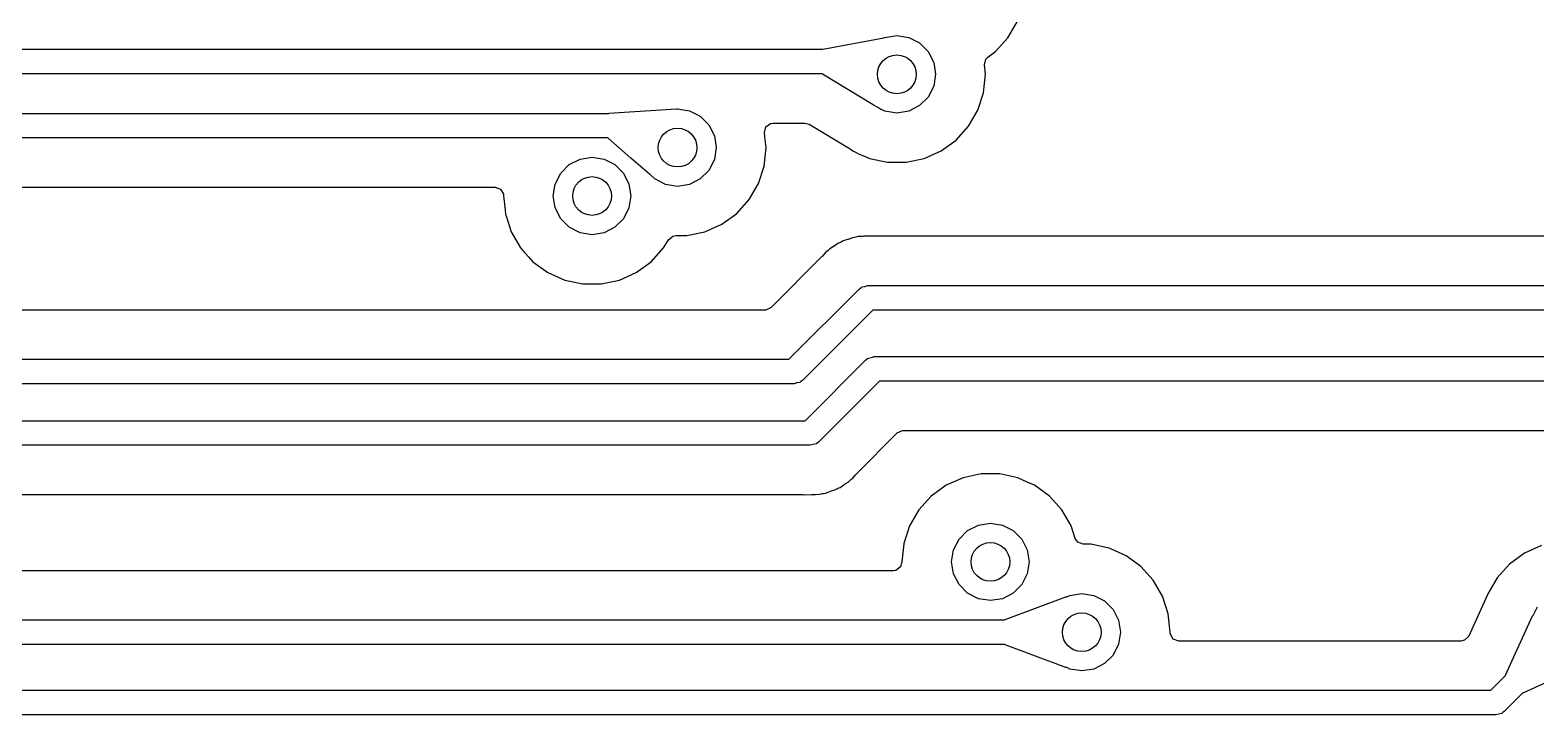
# Model space of a CAD drawing. Extents: x 106.8 to 191.4, y -142.2 to -57.6.
# Drawn here: x 146.58 to 162.13, y -78.07 to -71 of the extents above; entities that cross this region are included whole.
import ezdxf

# ---------------------------------------------------------------- set-up
doc = ezdxf.new("R2010")
doc.units = 0
doc.layers.add('BLACK', color=7, linetype='CONTINUOUS')

msp = doc.modelspace()

# ---------------------------------------------------------------- linework, layer by layer
at = {"layer": 'BLACK', "linetype": 'CONTINUOUS'}
for p, q in [((156.677, -71.077), (156.772, -70.9116)), ((155.408, -71.0728), (155.531, -71.0532)), ((155.531, -71.0532), (155.655, -71.0728)), ((133.679, -71.1946), (154.764, -71.1946)), ((154.764, -71.1946), (154.767, -71.1928)), ((154.767, -71.1928), (155.398, -71.0775)), ((155.398, -71.0775), (155.408, -71.0728)), ((155.655, -71.0728), (155.766, -71.1296)), ((155.766, -71.1296), (155.855, -71.2181)), ((155.855, -71.2181), (155.912, -71.3296)), ((156.47, -71.2761), (156.549, -71.2189)), ((156.549, -71.2189), (156.677, -71.077)), ((155.912, -71.3296), (155.931, -71.4532)), ((156.435, -71.3564), (156.449, -71.298)), ((156.445, -71.4532), (156.435, -71.3564)), ((156.449, -71.298), (156.47, -71.2761)), ((154.761, -71.4486), (133.626, -71.4486)), ((154.763, -71.452), (154.761, -71.4486)), ((155.287, -71.768), (154.763, -71.452)), ((155.931, -71.4532), (155.912, -71.5768)), ((156.425, -71.6431), (156.445, -71.4532)), ((155.855, -71.6883), (155.766, -71.7768)), ((155.912, -71.5768), (155.855, -71.6883)), ((156.366, -71.8248), (156.425, -71.6431)), ((152.557, -71.8559), (153.254, -71.8114)), ((153.254, -71.8114), (153.256, -71.8122)), ((153.256, -71.8122), (153.266, -71.8106)), ((153.266, -71.8106), (153.39, -71.8302)), ((153.39, -71.8302), (153.501, -71.887)), ((155.296, -71.7768), (155.287, -71.768)), ((155.334, -71.796), (155.296, -71.7768)), ((155.367, -71.8157), (155.334, -71.796)), ((155.368, -71.8165), (155.367, -71.8157)), ((155.374, -71.8165), (155.368, -71.8165)), ((155.408, -71.8336), (155.374, -71.8165)), ((155.531, -71.8532), (155.408, -71.8336)), ((155.655, -71.8336), (155.531, -71.8532)), ((155.766, -71.7768), (155.655, -71.8336)), ((156.27, -71.9901), (156.366, -71.8248)), ((134.056, -71.8566), (152.555, -71.8566)), ((152.555, -71.8566), (152.557, -71.8559)), ((153.501, -71.887), (153.59, -71.9755)), ((153.59, -71.9755), (153.647, -72.087)), ((154.163, -72.0542), (154.178, -71.9958)), ((154.178, -71.9958), (154.226, -71.9605)), ((154.226, -71.9605), (154.251, -71.9571)), ((154.251, -71.9571), (154.582, -71.9571)), ((154.582, -71.9571), (154.627, -71.9697)), ((154.627, -71.9697), (155.031, -72.2128)), ((156.143, -72.1321), (156.27, -71.9901)), ((152.548, -72.1106), (134.057, -72.1106)), ((152.55, -72.1141), (152.548, -72.1106)), ((152.784, -72.3194), (152.55, -72.1141)), ((153.647, -72.087), (153.666, -72.2106)), ((154.168, -72.0981), (154.163, -72.0542)), ((154.18, -72.2106), (154.168, -72.0981)), ((155.988, -72.2443), (156.143, -72.1321)), ((152.26, -72.3297), (152.383, -72.3101)), ((152.383, -72.3101), (152.507, -72.3297)), ((153.666, -72.2106), (153.647, -72.3342)), ((154.16, -72.4005), (154.173, -72.2745)), ((154.173, -72.2745), (154.18, -72.2106)), ((155.031, -72.2128), (155.037, -72.2169)), ((155.037, -72.2169), (155.075, -72.2443)), ((155.075, -72.2443), (155.075, -72.2443)), ((155.075, -72.2443), (155.075, -72.2443)), ((155.075, -72.2443), (155.105, -72.2581)), ((155.105, -72.2581), (155.112, -72.2614)), ((155.112, -72.2614), (155.135, -72.274)), ((155.135, -72.274), (155.136, -72.2747)), ((155.136, -72.2747), (155.136, -72.2745)), ((155.136, -72.2745), (155.136, -72.2747)), ((155.136, -72.2747), (155.136, -72.2747)), ((155.136, -72.2747), (155.193, -72.2972)), ((155.193, -72.2972), (155.195, -72.2981)), ((155.195, -72.2981), (155.198, -72.2995)), ((155.198, -72.2995), (155.249, -72.322)), ((155.814, -72.322), (155.988, -72.2443)), ((152.06, -72.475), (152.148, -72.3865)), ((152.148, -72.3865), (152.26, -72.3297)), ((152.507, -72.3297), (152.618, -72.3865)), ((152.618, -72.3865), (152.707, -72.475)), ((152.975, -72.4862), (152.784, -72.3194)), ((153.59, -72.4457), (153.501, -72.5342)), ((153.647, -72.3342), (153.59, -72.4457)), ((154.101, -72.5822), (154.16, -72.4005)), ((155.249, -72.322), (155.436, -72.3617)), ((155.436, -72.3617), (155.627, -72.3617)), ((155.627, -72.3617), (155.814, -72.322)), ((134.955, -72.6191), (151.382, -72.6191)), ((151.382, -72.6191), (151.438, -72.6397)), ((151.983, -72.7101), (152.003, -72.5865)), ((152.003, -72.5865), (152.06, -72.475)), ((152.707, -72.475), (152.764, -72.5865)), ((152.764, -72.5865), (152.783, -72.7101)), ((152.983, -72.4891), (152.975, -72.4862)), ((152.985, -72.4882), (152.983, -72.4891)), ((153.031, -72.5342), (152.985, -72.4882)), ((153.142, -72.591), (153.031, -72.5342)), ((153.266, -72.6106), (153.142, -72.591)), ((153.39, -72.591), (153.266, -72.6106)), ((153.501, -72.5342), (153.39, -72.591)), ((154.005, -72.7475), (154.101, -72.5822)), ((151.438, -72.6397), (151.468, -72.6917)), ((151.468, -72.6917), (151.469, -72.7009)), ((151.469, -72.7009), (151.469, -72.7009)), ((151.469, -72.7009), (151.47, -72.7101)), ((151.47, -72.7101), (151.47, -72.7101)), ((151.47, -72.7101), (151.485, -72.8524)), ((152.003, -72.8337), (151.983, -72.7101)), ((152.783, -72.7101), (152.764, -72.8337)), ((153.877, -72.8895), (154.005, -72.7475)), ((151.485, -72.8524), (151.49, -72.9)), ((151.49, -72.9), (151.495, -72.9159)), ((151.495, -72.9159), (151.549, -73.0817)), ((152.06, -72.9452), (152.003, -72.8337)), ((152.764, -72.8337), (152.707, -72.9452)), ((153.723, -73.0017), (153.877, -72.8895)), ((151.549, -73.0817), (151.644, -73.247)), ((152.148, -73.0337), (152.06, -72.9452)), ((152.26, -73.0905), (152.148, -73.0337)), ((152.383, -73.1101), (152.26, -73.0905)), ((152.507, -73.0905), (152.383, -73.1101)), ((152.618, -73.0337), (152.507, -73.0905)), ((152.707, -72.9452), (152.618, -73.0337)), ((153.362, -73.1191), (153.548, -73.0794)), ((153.548, -73.0794), (153.723, -73.0017)), ((151.644, -73.247), (151.667, -73.272)), ((152.994, -73.389), (153.122, -73.247)), ((153.122, -73.247), (153.154, -73.1921)), ((153.154, -73.1921), (153.171, -73.163)), ((153.171, -73.163), (153.217, -73.1244)), ((153.217, -73.1244), (153.247, -73.1191)), ((153.247, -73.1191), (153.362, -73.1191)), ((154.878, -73.232), (154.838, -73.2555)), ((154.885, -73.2274), (154.878, -73.232)), ((154.923, -73.2003), (154.885, -73.2274)), ((154.944, -73.1917), (154.923, -73.2003)), ((154.957, -73.1856), (154.944, -73.1917)), ((154.977, -73.1737), (154.957, -73.1856)), ((155.021, -73.1608), (154.977, -73.1737)), ((155.029, -73.1582), (155.021, -73.1608)), ((155.072, -73.1412), (155.029, -73.1582)), ((155.095, -73.1382), (155.072, -73.1412)), ((155.108, -73.1354), (155.095, -73.1382)), ((155.131, -73.1289), (155.108, -73.1354)), ((155.177, -73.1275), (155.131, -73.1289)), ((155.185, -73.1268), (155.177, -73.1275)), ((155.188, -73.1264), (155.185, -73.1268)), ((155.191, -73.1261), (155.188, -73.1264)), ((155.188, -73.1264), (155.188, -73.1264)), ((155.22, -73.1261), (155.191, -73.1261)), ((155.222, -73.1261), (155.22, -73.1261)), ((155.225, -73.126), (155.222, -73.1261)), ((155.291, -73.1239), (155.225, -73.126)), ((155.292, -73.124), (155.291, -73.1239)), ((155.291, -73.1239), (155.291, -73.1239)), ((155.311, -73.1261), (155.292, -73.124)), ((166.283, -73.1261), (155.311, -73.1261)), ((151.667, -73.272), (151.726, -73.3376)), ((151.726, -73.3376), (151.772, -73.389)), ((151.772, -73.389), (151.926, -73.5012)), ((152.84, -73.5012), (152.994, -73.389)), ((154.758, -73.3364), (154.232, -73.8624)), ((154.763, -73.3302), (154.758, -73.3364)), ((154.793, -73.2947), (154.763, -73.3302)), ((154.812, -73.2809), (154.793, -73.2947)), ((154.822, -73.272), (154.812, -73.2809)), ((154.838, -73.2555), (154.822, -73.272)), ((151.926, -73.5012), (152.101, -73.5789)), ((152.666, -73.5789), (152.84, -73.5012)), ((152.101, -73.5789), (152.288, -73.6186)), ((152.288, -73.6186), (152.479, -73.6186)), ((152.479, -73.6186), (152.666, -73.5789)), ((154.416, -74.3966), (155.141, -73.6718)), ((155.141, -73.6718), (155.159, -73.6582)), ((155.159, -73.6582), (155.162, -73.6548)), ((155.162, -73.6548), (155.165, -73.654)), ((155.165, -73.654), (155.17, -73.6501)), ((155.17, -73.6501), (155.201, -73.6435)), ((155.201, -73.6435), (155.231, -73.6346)), ((155.231, -73.6346), (167.492, -73.6346)), ((154.232, -73.8624), (154.177, -73.8878)), ((154.169, -73.8881), (141.965, -73.8881)), ((154.177, -73.8878), (154.169, -73.8881)), ((155.284, -73.8886), (154.559, -74.6134)), ((167.677, -73.8886), (155.284, -73.8886)), ((131.905, -74.3966), (154.416, -74.3966)), ((154.583, -75.0316), (155.208, -74.4068)), ((155.208, -74.4068), (155.226, -74.3932)), ((155.226, -74.3932), (155.229, -74.3898)), ((155.229, -74.3898), (155.232, -74.389)), ((155.232, -74.389), (155.237, -74.3851)), ((155.237, -74.3851), (155.268, -74.3785)), ((155.268, -74.3785), (155.298, -74.3696)), ((155.298, -74.3696), (169.13, -74.3696)), ((154.499, -74.6417), (154.469, -74.6506)), ((154.53, -74.6351), (154.499, -74.6417)), ((154.535, -74.6312), (154.53, -74.6351)), ((154.538, -74.6304), (154.535, -74.6312)), ((154.541, -74.627), (154.538, -74.6304)), ((154.559, -74.6134), (154.541, -74.627)), ((155.351, -74.6236), (154.726, -75.2484)), ((169.183, -74.6236), (155.351, -74.6236)), ((154.469, -74.6506), (131.852, -74.6506)), ((131.086, -75.0316), (154.583, -75.0316)), ((154.702, -75.2662), (154.697, -75.2701)), ((154.705, -75.2654), (154.702, -75.2662)), ((154.708, -75.262), (154.705, -75.2654)), ((154.726, -75.2484), (154.708, -75.262)), ((155.11, -75.5838), (155.536, -75.1578)), ((155.536, -75.1578), (155.59, -75.1324)), ((155.59, -75.1324), (155.598, -75.1321)), ((155.598, -75.1321), (169.103, -75.1321)), ((154.636, -75.2856), (131.033, -75.2856)), ((154.666, -75.2767), (154.636, -75.2856)), ((154.697, -75.2701), (154.666, -75.2767)), ((154.89, -75.7465), (154.911, -75.7346)), ((154.911, -75.7346), (154.923, -75.7285)), ((154.923, -75.7285), (154.945, -75.7199)), ((154.945, -75.7199), (154.982, -75.6928)), ((154.982, -75.6928), (154.989, -75.6882)), ((154.989, -75.6882), (155.029, -75.6647)), ((155.029, -75.6647), (155.045, -75.6482)), ((155.045, -75.6482), (155.056, -75.6393)), ((155.056, -75.6393), (155.075, -75.6255)), ((155.075, -75.6255), (155.104, -75.59)), ((155.104, -75.59), (155.11, -75.5838)), ((156.04, -75.6984), (155.886, -75.8106)), ((156.215, -75.6207), (156.04, -75.6984)), ((156.402, -75.581), (156.215, -75.6207)), ((156.593, -75.581), (156.402, -75.581)), ((156.779, -75.6207), (156.593, -75.581)), ((156.878, -75.6647), (156.779, -75.6207)), ((156.954, -75.6984), (156.878, -75.6647)), ((157.108, -75.8106), (156.954, -75.6984)), ((131.068, -75.7941), (154.556, -75.7941)), ((154.556, -75.7941), (154.575, -75.7962)), ((154.575, -75.7962), (154.576, -75.7963)), ((154.576, -75.7963), (154.645, -75.7941)), ((154.645, -75.7941), (154.647, -75.7941)), ((154.647, -75.7941), (154.673, -75.7941)), ((154.673, -75.7941), (154.676, -75.7941)), ((154.676, -75.7941), (154.682, -75.7934)), ((154.682, -75.7934), (154.69, -75.7927)), ((154.69, -75.7927), (154.736, -75.7913)), ((154.736, -75.7913), (154.759, -75.7847)), ((154.759, -75.7847), (154.772, -75.782)), ((154.772, -75.782), (154.795, -75.779)), ((154.795, -75.779), (154.838, -75.762)), ((154.838, -75.762), (154.846, -75.7594)), ((154.846, -75.7594), (154.868, -75.7529)), ((154.868, -75.7529), (154.89, -75.7465)), ((154.89, -75.7465), (154.89, -75.7465)), ((155.886, -75.8106), (155.758, -75.9526)), ((157.236, -75.9526), (157.108, -75.8106)), ((155.758, -75.9526), (155.663, -76.1179)), ((157.332, -76.1179), (157.236, -75.9526)), ((155.663, -76.1179), (155.604, -76.2996)), ((156.174, -76.2544), (156.262, -76.1659)), ((156.262, -76.1659), (156.374, -76.1091)), ((156.374, -76.1091), (156.497, -76.0895)), ((156.497, -76.0895), (156.621, -76.1091)), ((156.621, -76.1091), (156.732, -76.1659)), ((156.732, -76.1659), (156.821, -76.2544)), ((157.374, -76.2473), (157.332, -76.1179)), ((155.603, -76.3021), (155.584, -76.4895)), ((155.604, -76.2996), (155.603, -76.3021)), ((156.117, -76.3659), (156.174, -76.2544)), ((156.821, -76.2544), (156.878, -76.3659)), ((157.401, -76.2874), (157.374, -76.2473)), ((157.457, -76.308), (157.401, -76.2874)), ((157.536, -76.308), (157.457, -76.308)), ((157.723, -76.3477), (157.536, -76.308)), ((157.823, -76.3921), (157.723, -76.3477)), ((162.188, -76.3218), (162.013, -76.3995)), ((155.579, -76.4983), (155.568, -76.5417)), ((155.583, -76.4987), (155.579, -76.4983)), ((155.584, -76.4895), (155.583, -76.4987)), ((155.584, -76.4895), (155.584, -76.4895)), ((156.097, -76.4895), (156.117, -76.3659)), ((156.117, -76.6131), (156.097, -76.4895)), ((156.878, -76.3659), (156.897, -76.4895)), ((156.897, -76.4895), (156.878, -76.6131)), ((157.898, -76.4254), (157.823, -76.3921)), ((158.052, -76.5376), (157.898, -76.4254)), ((161.859, -76.5117), (161.731, -76.6537)), ((162.013, -76.3995), (161.859, -76.5117)), ((155.496, -76.5805), (129.442, -76.5805)), ((155.52, -76.5771), (155.496, -76.5805)), ((155.568, -76.5417), (155.52, -76.5771)), ((156.174, -76.7246), (156.117, -76.6131)), ((156.878, -76.6131), (156.821, -76.7246)), ((158.18, -76.6796), (158.052, -76.5376)), ((161.731, -76.6537), (161.635, -76.8197)), ((156.262, -76.8131), (156.174, -76.7246)), ((156.374, -76.8699), (156.262, -76.8131)), ((156.732, -76.8131), (156.621, -76.8699)), ((156.821, -76.7246), (156.732, -76.8131)), ((157.317, -76.8361), (157.441, -76.8165)), ((157.441, -76.8165), (157.565, -76.8361)), ((158.275, -76.8449), (158.18, -76.6796)), ((161.635, -76.8197), (161.631, -76.8294)), ((156.497, -76.8895), (156.374, -76.8699)), ((156.621, -76.8699), (156.497, -76.8895)), ((156.649, -77.0862), (157.277, -76.8509)), ((157.277, -76.8509), (157.286, -76.8512)), ((157.286, -76.8512), (157.287, -76.8517)), ((157.287, -76.8517), (157.317, -76.8361)), ((157.565, -76.8361), (157.676, -76.8929)), ((157.676, -76.8929), (157.765, -76.9814)), ((158.334, -77.0266), (158.275, -76.8449)), ((161.628, -76.8353), (161.448, -77.2318)), ((161.631, -76.8296), (161.628, -76.8353)), ((161.628, -76.8353), (161.628, -76.8353)), ((161.631, -76.8294), (161.631, -76.8296)), ((162.103, -77.0417), (162.146, -76.9555)), ((129.362, -77.089), (156.644, -77.089)), ((156.644, -77.0888), (156.649, -77.0862)), ((156.644, -77.089), (156.644, -77.0888)), ((157.765, -76.9814), (157.821, -77.0929)), ((157.821, -77.0929), (157.841, -77.2165)), ((158.354, -77.2165), (158.334, -77.0266)), ((161.818, -77.6591), (162.096, -77.0478)), ((162.096, -77.0478), (162.102, -77.0417)), ((162.102, -77.0417), (162.103, -77.0417)), ((157.841, -77.2165), (157.821, -77.3401)), ((158.355, -77.2257), (158.354, -77.2165)), ((158.354, -77.2165), (158.354, -77.2165)), ((158.356, -77.2257), (158.355, -77.2257)), ((158.356, -77.2349), (158.356, -77.2257)), ((158.386, -77.2869), (158.356, -77.2349)), ((158.442, -77.3075), (158.386, -77.2869)), ((161.437, -77.256), (161.395, -77.2989)), ((161.448, -77.2318), (161.437, -77.256)), ((156.646, -77.343), (129.415, -77.343)), ((156.649, -77.3458), (156.646, -77.343)), ((157.277, -77.5821), (156.649, -77.3458)), ((157.821, -77.3401), (157.765, -77.4516)), ((161.357, -77.3075), (158.442, -77.3075)), ((161.395, -77.2989), (161.357, -77.3075)), ((157.286, -77.5819), (157.277, -77.5821)), ((157.287, -77.5812), (157.286, -77.5819)), ((157.317, -77.5969), (157.287, -77.5812)), ((157.441, -77.6165), (157.317, -77.5969)), ((157.565, -77.5969), (157.441, -77.6165)), ((157.676, -77.5401), (157.565, -77.5969)), ((157.765, -77.4516), (157.676, -77.5401)), ((162.613, -77.5648), (162.002, -77.8427)), ((161.665, -77.816), (161.817, -77.6641)), ((161.817, -77.6639), (161.818, -77.6591)), ((161.817, -77.6641), (161.817, -77.6639)), ((137.143, -77.816), (161.665, -77.816)), ((161.997, -77.8429), (161.808, -78.0328)), ((162.002, -77.8427), (161.997, -77.8429)), ((161.748, -78.0611), (161.718, -78.07)), ((161.779, -78.0545), (161.748, -78.0611)), ((161.784, -78.0506), (161.779, -78.0545)), ((161.786, -78.0498), (161.784, -78.0506)), ((161.789, -78.0464), (161.786, -78.0498)), ((161.808, -78.0328), (161.789, -78.0464)), ((161.718, -78.07), (137.196, -78.07))]:
    msp.add_line(p, q, dxfattribs=at)
at = {"layer": 'BLACK'}
for centre in [(155.531, -71.4532), (153.266, -72.2106), (152.383, -72.7101), (156.497, -76.4895), (157.441, -77.2165)]:
    msp.add_circle(centre, 0.2, dxfattribs=at)

doc.saveas('drawing.dxf')
